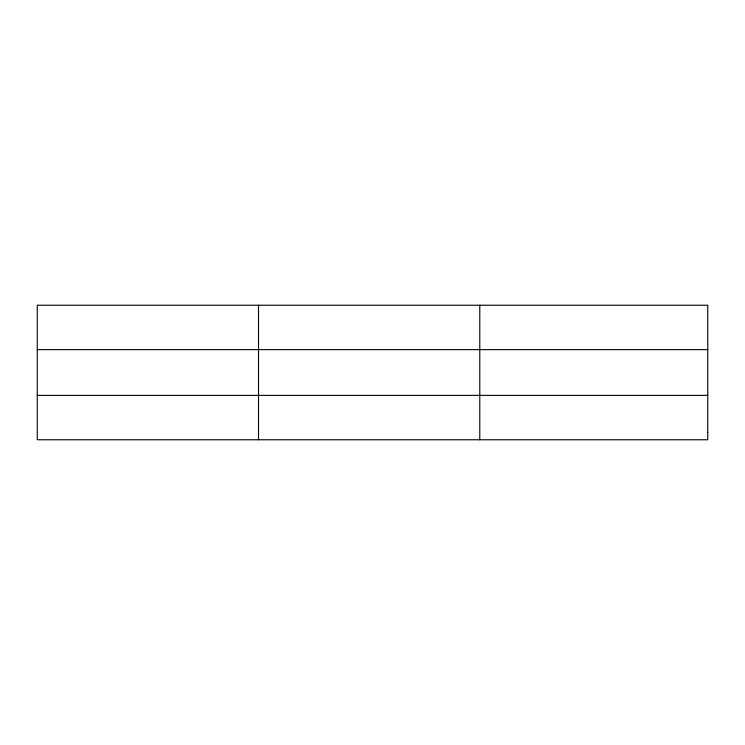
<?xml version="1.0" encoding="UTF-8"?>
<svg xmlns="http://www.w3.org/2000/svg" width="745" height="745" viewBox="0 0 745 745"><rect width="100%" height="100%" fill="white"/><g stroke="black" fill="none" stroke-linecap="round" stroke-linejoin="round"><path stroke-width="1.12" d="M258.515 305.236L258.515 439.764M479.78 305.236L479.78 439.764M37.25 349.629L707.75 349.629M37.25 395.372L707.75 395.372M707.75 432.37L707.75 439.764L37.25 439.764L37.25 305.236L707.75 305.236L707.75 432.37"/></g></svg>
